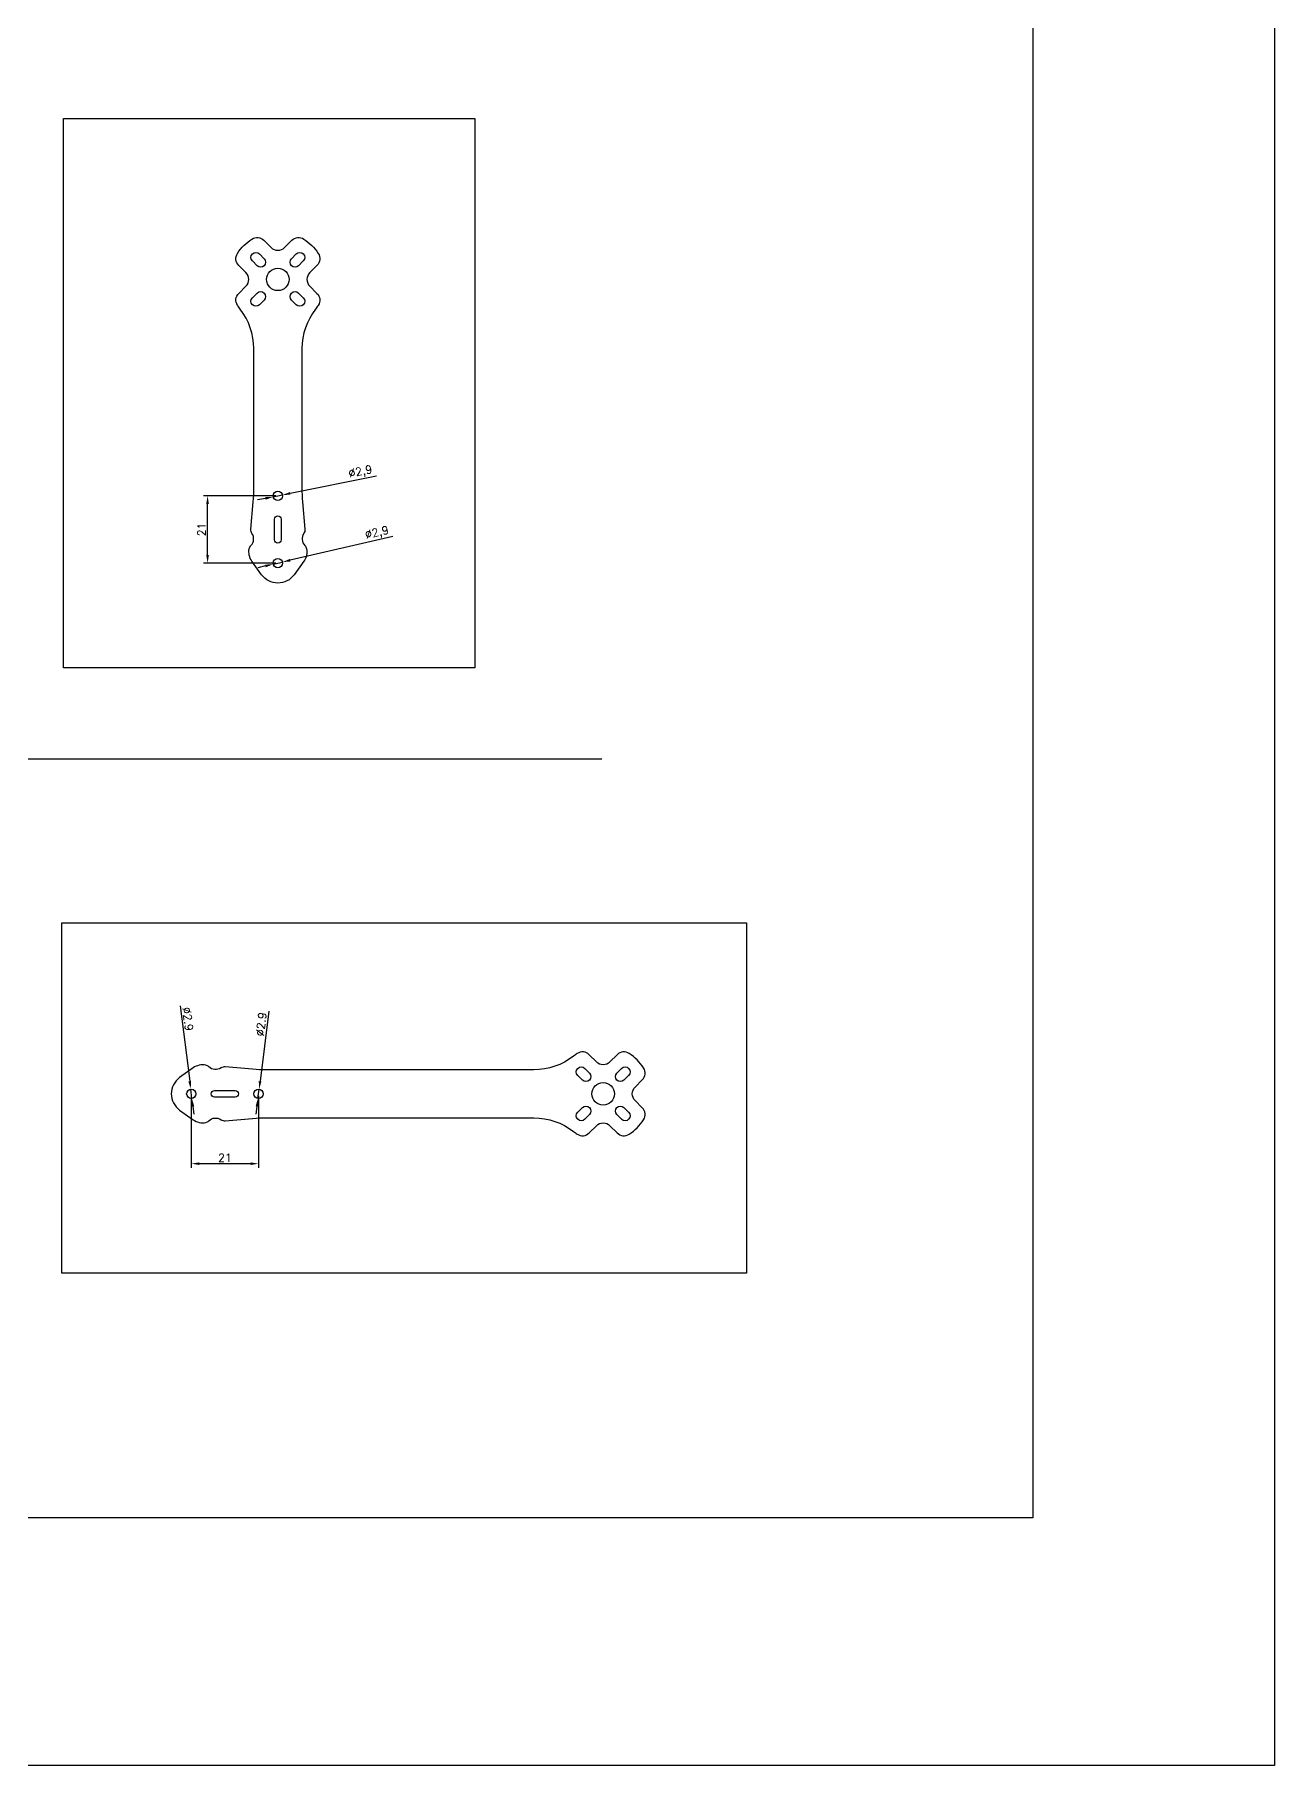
# Model space of a CAD drawing. Header units: millimetres. Extents: x 517 to 3327, y 581 to 1662.
# Drawn here: x 2940 to 3327, y 581 to 1122 of the extents above; entities that cross this region are included whole.
import ezdxf

# ---------------------------------------------------------------- set-up
doc = ezdxf.new("R2010")
doc.units = ezdxf.units.MM
doc.header["$LTSCALE"] = 0.5
doc.layers.add('Arms', color=250, linetype='Continuous')
doc.layers.add('draw', color=1, linetype='Continuous')
doc.styles.get("Standard").update_dxf_attribs({"font": 'txt.shx', "bigfont": 'chineset.shx'})
doc.dimstyles.new('ISO-25', dxfattribs={"dimtxt": 2.5, "dimasz": 2.5, "dimexe": 1.25, "dimexo": 0.625, "dimtad": 1, "dimtxsty": 'Standard', "dimcen": 2.5, "dimadec": 0, "dimazin": 0, "dimtfac": 1, "dimtmove": 0, "dimatfit": 3, "dimfxl": 1, "dimarcsym": 0})

# ---------------------------------------------------------------- blocks, each defined once
blk = doc.blocks.new('*D15')
at = {"layer": 'Defpoints', "color": 0, "transparency": 16777216}
for p in [(3014.6, 977.08), (3017.45, 977.65)]:
    blk.add_point(p, dxfattribs=at)
at = {"layer": 'draw', "color": 0, "lineweight": -2, "transparency": 16777216}
for p, q in [((3046.79, 983.58), (3019.9, 978.15)), ((3012.15, 976.58), (3009.7, 976.09)), ((3014.6, 977.08), (3017.45, 977.65))]:
    blk.add_line(p, q, dxfattribs=at)
at = {"layer": 'draw', "color": 0, "transparency": 16777216}
for points in [[(3012.07, 976.99), (3012.24, 976.18), (3014.6, 977.08)], [(3019.82, 978.56), (3019.98, 977.74), (3017.45, 977.65)]]:
    blk.add_solid(points, dxfattribs=at)
at = {"layer": 'draw', "color": 0, "transparency": 16777216, "insert": (3041.88, 984.71), "char_height": 2.5, "attachment_point": 5, "rotation": 11.4196}
blk.add_mtext('∅2,9', dxfattribs=at)
blk = doc.blocks.new('*D16')
at = {"layer": 'Defpoints', "color": 0, "transparency": 16777216}
for p in [(3014.61, 956.04), (3017.44, 956.69)]:
    blk.add_point(p, dxfattribs=at)
at = {"layer": 'draw', "color": 0, "lineweight": -2, "transparency": 16777216}
for p, q in [((3051.97, 964.66), (3019.87, 957.25)), ((3012.18, 955.48), (3009.74, 954.92)), ((3014.61, 956.04), (3017.44, 956.69))]:
    blk.add_line(p, q, dxfattribs=at)
at = {"layer": 'draw', "color": 0, "transparency": 16777216}
for points in [[(3019.78, 957.66), (3019.97, 956.85), (3017.44, 956.69)], [(3012.08, 955.88), (3012.27, 955.07), (3014.61, 956.04)]]:
    blk.add_solid(points, dxfattribs=at)
at = {"layer": 'draw', "color": 0, "transparency": 16777216, "insert": (3047.03, 965.66), "char_height": 2.5, "attachment_point": 5, "rotation": 12.9923}
blk.add_mtext('∅2,9', dxfattribs=at)
blk = doc.blocks.new('*D17')
at = {"layer": 'Defpoints', "color": 0, "transparency": 16777216}
for p in [(2994.07, 977.37), (3016.03, 977.37), (3016.03, 956.37)]:
    blk.add_point(p, dxfattribs=at)
at = {"layer": 'draw', "color": 0, "lineweight": -2, "transparency": 16777216}
for p, q in [((3015.4, 977.37), (2992.82, 977.37)), ((2994.07, 958.87), (2994.07, 974.87)), ((3015.4, 956.37), (2992.82, 956.37))]:
    blk.add_line(p, q, dxfattribs=at)
at = {"layer": 'draw', "color": 0, "transparency": 16777216}
for points in [[(2993.65, 974.87), (2994.48, 974.87), (2994.07, 977.37)], [(2993.65, 958.87), (2994.48, 958.87), (2994.07, 956.37)]]:
    blk.add_solid(points, dxfattribs=at)
at = {"layer": 'draw', "color": 0, "transparency": 16777216, "insert": (2992.19, 966.87), "char_height": 2.5, "attachment_point": 5, "rotation": 90}
blk.add_mtext('21', dxfattribs=at)
blk = doc.blocks.new('*D38')
at = {"layer": 'Defpoints', "color": 0, "transparency": 16777216}
for p in [(2988.8, 791.96), (2989.17, 789.08)]:
    blk.add_point(p, dxfattribs=at)
at = {"layer": 'draw', "color": 0, "lineweight": -2, "transparency": 16777216}
for p, q in [((2985.5, 818.01), (2988.49, 794.44)), ((2989.17, 789.08), (2988.8, 791.96)), ((2989.48, 786.6), (2989.8, 784.12))]:
    blk.add_line(p, q, dxfattribs=at)
at = {"layer": 'draw', "color": 0, "transparency": 16777216}
for points in [[(2988.9, 794.49), (2988.08, 794.39), (2988.8, 791.96)], [(2989.9, 786.65), (2989.07, 786.55), (2989.17, 789.08)]]:
    blk.add_solid(points, dxfattribs=at)
at = {"layer": 'draw', "color": 0, "transparency": 16777216, "insert": (2987.91, 813.91), "char_height": 2.5, "attachment_point": 5, "rotation": 277.2211}
blk.add_mtext('∅2.9', dxfattribs=at)
blk = doc.blocks.new('*D39')
at = {"layer": 'Defpoints', "color": 0, "transparency": 16777216}
for p in [(3010.17, 791.96), (3009.8, 789.08)]:
    blk.add_point(p, dxfattribs=at)
at = {"layer": 'draw', "color": 0, "lineweight": -2, "transparency": 16777216}
for p, q in [((3013.23, 816.38), (3010.48, 794.44)), ((3009.8, 789.08), (3010.17, 791.96)), ((3009.49, 786.6), (3009.18, 784.12))]:
    blk.add_line(p, q, dxfattribs=at)
at = {"layer": 'draw', "color": 0, "transparency": 16777216}
for points in [[(3010.06, 794.49), (3010.89, 794.39), (3010.17, 791.96)], [(3009.08, 786.65), (3009.91, 786.55), (3009.8, 789.08)]]:
    blk.add_solid(points, dxfattribs=at)
at = {"layer": 'draw', "color": 0, "transparency": 16777216, "insert": (3010.82, 812.28), "char_height": 2.5, "attachment_point": 5, "rotation": 82.8499}
blk.add_mtext('∅2.9', dxfattribs=at)
blk = doc.blocks.new('*D40')
at = {"layer": 'Defpoints', "color": 0, "transparency": 16777216}
for p in [(2988.99, 790.52), (3009.99, 790.52), (2988.99, 768.69)]:
    blk.add_point(p, dxfattribs=at)
at = {"layer": 'draw', "color": 0, "lineweight": -2, "transparency": 16777216}
for p, q in [((2988.99, 789.89), (2988.99, 767.44)), ((3009.99, 789.89), (3009.99, 767.44)), ((3007.49, 768.69), (2991.49, 768.69))]:
    blk.add_line(p, q, dxfattribs=at)
at = {"layer": 'draw', "color": 0, "transparency": 16777216}
for points in [[(2991.49, 769.1), (2991.49, 768.27), (2988.99, 768.69)], [(3007.49, 769.1), (3007.49, 768.27), (3009.99, 768.69)]]:
    blk.add_solid(points, dxfattribs=at)
at = {"layer": 'draw', "color": 0, "transparency": 16777216, "insert": (2999.49, 770.56), "char_height": 2.5, "attachment_point": 5}
blk.add_mtext('21', dxfattribs=at)

msp = doc.modelspace()

# ---------------------------------------------------------------- linework, layer by layer
msp.add_line((2395.401, 895.254), (3117.201, 895.254))
for points in [[(2949.039, 1095.303), (3077.527, 1095.303), (3077.527, 923.65), (2949.039, 923.65)], [(2948.51, 843.957), (3162.398, 843.957), (3162.398, 734.437), (2948.51, 734.437)]]:
    msp.add_lwpolyline(points, close=True)
at = {"layer": 'Arms'}
for points in [[(3010.949, 952.721), (3007.923, 956.936, -0.2095062), (3007.087, 960.862, -0.1433493), (3007.614, 961.854, 0.3586729), (3007.935, 965.654, -0.1747304), (3007.588, 966.966), (3008.336, 975.519, 0.0218201), (3008.526, 979.877), (3008.526, 1023.378, 0.1682991), (3004.24, 1035.75, -0.0239248), (3003.408, 1036.919, -0.3527987), (3003.81, 1040.662), (3006.056, 1042.908, 0.4142136), (3006.056, 1047.15), (3003.81, 1049.396, -0.3527987), (3003.408, 1053.139, -0.1074773), (3007.916, 1057.647, -0.3527987), (3011.659, 1057.245), (3013.905, 1054.999, 0.4142136), (3018.147, 1054.999), (3020.393, 1057.245, -0.3527987), (3024.137, 1057.647, -0.1074773), (3028.644, 1053.139, -0.3527987), (3028.242, 1049.396), (3025.996, 1047.15, 0.4142136), (3025.996, 1042.908), (3028.242, 1040.662, -0.3527987), (3028.644, 1036.919, -0.0239248), (3027.812, 1035.75, 0.1682991), (3023.526, 1023.378), (3023.526, 979.877, 0.0218201), (3023.716, 975.519), (3024.465, 966.966, -0.1747304), (3024.118, 965.654, 0.3586729), (3024.438, 961.854, -0.1433493), (3024.965, 960.862, -0.2095062), (3024.129, 956.936), (3021.103, 952.721, -0.5130418)], [(3009.556, 1049.307), (3008.071, 1050.792, -1), (3010.263, 1052.984), (3011.748, 1051.499, -1)], [(3020.304, 1051.499), (3021.789, 1052.984, -1), (3023.981, 1050.792), (3022.496, 1049.307, -1)], [(3011.748, 1038.559), (3010.263, 1037.074, -1), (3008.071, 1039.266), (3009.556, 1040.751, -1)], [(3022.496, 1040.751), (3023.981, 1039.266, -1), (3021.789, 1037.074), (3020.304, 1038.559, -1)], [(3017.026, 963.617, -1), (3015.026, 963.617), (3015.026, 970.117, -1), (3017.026, 970.117)], [(2993.481, 781.58, 0.1433493), (2994.473, 782.107, -0.3586729), (2998.273, 782.428, 0.1747304), (2999.584, 782.081), (3008.138, 782.829, -0.0218201), (3012.496, 783.019), (3096.012, 783.019, -0.1682991), (3108.384, 778.733, 0.0239248), (3109.552, 777.901, 0.3527987), (3113.295, 778.303), (3115.541, 780.549, -0.4142136), (3119.784, 780.549), (3122.029, 778.303, 0.3527987), (3125.773, 777.901, 0.1074773), (3130.281, 782.409, 0.3527987), (3129.878, 786.152), (3127.633, 788.398, -0.4142136), (3127.633, 792.64), (3129.878, 794.886, 0.3527987), (3130.281, 798.63, 0.1074773), (3125.773, 803.137, 0.3527987), (3122.029, 802.735), (3119.784, 800.489, -0.4142136), (3115.541, 800.489), (3113.295, 802.735, 0.3527987), (3109.552, 803.137, 0.0239248), (3108.384, 802.305, -0.1682991), (3096.012, 798.019), (3012.496, 798.019, -0.0218201), (3008.138, 798.209), (2999.584, 798.958, 0.1747304), (2998.273, 798.611, -0.3586729), (2994.473, 798.931, 0.1433493), (2993.481, 799.458, 0.2095062), (2989.555, 798.622), (2985.34, 795.596, 0.5130418), (2985.34, 785.442), (2989.555, 782.416, 0.2095062)], [(3111.192, 794.797), (3109.707, 796.282, -1), (3111.899, 798.474), (3113.384, 796.989, -1)], [(3111.192, 794.797), (3109.707, 796.282, -1), (3111.899, 798.474), (3113.384, 796.989, -1)], [(3121.94, 796.989), (3123.425, 798.474, -1), (3125.617, 796.282), (3124.132, 794.797, -1)], [(3121.94, 796.989), (3123.425, 798.474, -1), (3125.617, 796.282), (3124.132, 794.797, -1)], [(2996.235, 789.519, -1), (2996.235, 791.519), (3002.735, 791.519, -1), (3002.735, 789.519)], [(3113.384, 784.049), (3111.899, 782.564, -1), (3109.707, 784.756), (3111.192, 786.241, -1)], [(3113.384, 784.049), (3111.899, 782.564, -1), (3109.707, 784.756), (3111.192, 786.241, -1)], [(3124.132, 786.241), (3125.617, 784.756, -1), (3123.425, 782.564), (3121.94, 784.049, -1)], [(3124.132, 786.241), (3125.617, 784.756, -1), (3123.425, 782.564), (3121.94, 784.049, -1)]]:
    msp.add_lwpolyline(points, format="xyb", close=True, dxfattribs=at)
for centre, radius in [((3016.026, 1045.029), 3.5), ((3016.026, 977.367), 1.45), ((3016.026, 956.367), 1.45), ((2988.985, 790.519), 1.45), ((3009.985, 790.519), 1.45), ((3117.662, 790.519), 3.5), ((3117.662, 790.519), 3.5)]:
    msp.add_circle(centre, radius, dxfattribs=at)
at = {"layer": 'draw'}
for points in [[(516.78, 1662.373), (3327.338, 1662.373), (3327.338, 580.661), (516.78, 580.661)], [(2385.503, 1580.035), (3251.859, 1580.035), (3251.859, 657.982), (2385.503, 657.982)]]:
    msp.add_lwpolyline(points, close=True, dxfattribs=at)

# ---------------------------------------------------------------- dimensions: what is measured, and where the dimension line sits
for p1, p2, picture, middle in [((3014.605, 977.079), (3017.447, 977.654), '*D15', (3042.295, 982.673)), ((3014.613, 956.041), (3017.439, 956.692), '*D16', (3047.501, 963.629))]:
    dim = msp.add_diameter_dim_2p(p1=p1, p2=p2, dimstyle='ISO-25', dxfattribs=at)
    dim.commit()
    dim.dimension.update_dxf_attribs({"geometry": picture, "text_midpoint": middle, "dimtype": 163})
dim = msp.add_linear_dim(base=(2994.068, 977.367), p1=(3016.026, 956.367), p2=(3016.026, 977.367), angle=90, dimstyle='ISO-25', dxfattribs=at)
dim.commit()
dim.dimension.update_dxf_attribs({"geometry": '*D17', "text_midpoint": (2992.193, 966.867)})
for p1, p2, picture, middle in [((2989.167, 789.081), (2988.803, 791.958), '*D38', (2986.052, 813.67)), ((3009.805, 789.08), (3010.166, 791.958), '*D39', (3012.685, 812.043))]:
    dim = msp.add_diameter_dim_2p(p1=p1, p2=p2, dimstyle='ISO-25', override={"dimdsep": 46}, dxfattribs=at)
    dim.commit()
    dim.dimension.update_dxf_attribs({"geometry": picture, "text_midpoint": middle, "dimtype": 163})
dim = msp.add_linear_dim(base=(2988.985, 768.688), p1=(3009.985, 790.519), p2=(2988.985, 790.519), dimstyle='ISO-25', override={"dimdsep": 46}, dxfattribs=at)
dim.commit()
dim.dimension.update_dxf_attribs({"geometry": '*D40', "text_midpoint": (2999.485, 770.563)})

doc.saveas('drawing.dxf')
